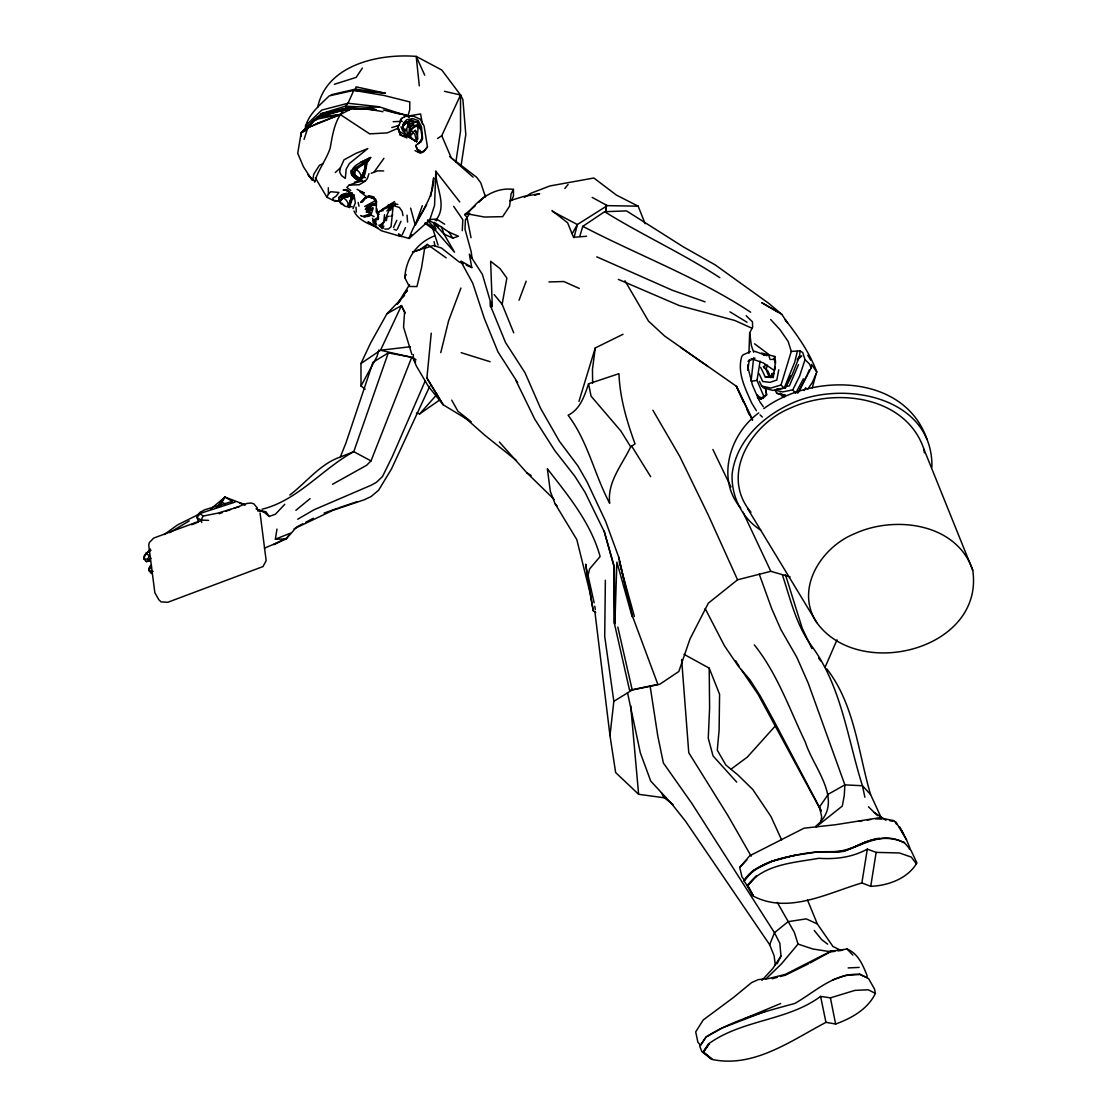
<?xml version="1.0" encoding="UTF-8"?>
<svg xmlns="http://www.w3.org/2000/svg" width="1118" height="1118" viewBox="0 0 1118 1118"><rect width="100%" height="100%" fill="white"/><g stroke="black" fill="none" stroke-linecap="round" stroke-linejoin="round"><path stroke-width="1.5" d="M354.867 174.45L354.867 171.487M352.296 193.121L342.387 194.811L339.229 197.593L339.453 201.897M353.707 198.878L353.749 194.504M350.297 202.707L351.974 195.482L351.932 198.641L348.523 206.76L347.852 206.397L351.345 198.892M605.369 580.256L604.712 636.394L613.838 701.349L609.981 735.616L615.641 772.552L638.616 794.297L665.657 797.972M490.383 306.625L490.453 301.692L482.375 274.357L469.364 254.163L471.712 267.202L461.049 261.123L461.538 262.674L472.76 283.203L484.36 318.504L497.943 351.849L517.606 382.51M210.673 509.053L224.97 497.077L232.474 501.339L204.538 509.85L200.15 512.365L197.131 517.774L198.459 521.743M355.999 207.123L356.321 212.057M419.683 128.668L416.902 122.002L411.382 120.73L406.547 122.281L403.263 125.118L406.114 122.267L409.649 124.685L408.685 136.787L412.179 139.163L411.396 137.584M416.05 359.856L413.283 357.788L413.408 354.518M369.178 159.916L370.561 157.582C364.077 161.621 349.752 164.863 351.667 175.009L352.086 175.526M462.265 230.685L462.81 219.757L453.67 206.341M459.75 201.953L435.824 171.236L434.567 205.391L429.773 219.939L409.104 238.469L398.19 235.395M747.76 370.128L748.11 364.342M357.089 168.245L354.224 171.837L353.679 175.009L360.387 179.621L364.161 173.108L365.879 162.417L368.758 159.497L366.816 162.096L363.266 163.787M304.976 131.016C305.941 116.048 319.357 105.651 329.223 95.896L353.833 90.348L385.193 93.157L356.055 86.855L355.384 89.147L331.249 94.75M870.726 886.336L876.149 852.377L867.33 849.135C852.335 857.296 835.789 859.504 818.907 858.289C794.171 862.719 763.594 864.046 747.229 885.722L752.68 895.798C787.924 914.706 827.222 893.184 861.866 882.954L870.726 886.336C888.279 885.61 907.62 878.65 916.928 862.928L911.002 850.365L904.071 842.259M746.125 315.695L752.47 321.844L752.638 327.211L749.661 332.898L748.934 353.176M276.957 529.066L275.391 539.155L286.054 539.016L296.675 527.039L302.768 523.825M372.923 207.403L368.479 211.763L367.263 211.512L366.397 208.2M797.735 393.117L811.263 367.738L811.542 364.44L816.825 372.042L812.534 382.132L807.881 388.966M220.749 505.839L221.126 501.521L224.97 497.077L242.886 503.939M384.941 229.106L388.589 228.966L391.076 226.605L393.201 205.516L395.171 203.085M451.728 400.16L457.947 411.256L471.195 421.793L443.203 404.8L426.908 378.08L431.241 333.178M200.15 512.365L197.411 515.105L197.131 517.774L201.17 520.066L208.563 520.387M355.706 170.635L357.243 167.98L354.532 171.361L354.196 174.422L360.737 179.341L355.622 177.846L358.64 179.397M384.536 214.698L383.754 221.895L379.463 225.808M774.858 369.848L775.249 366.592M759.429 381.364L761.637 386.003L770.749 388.072L781.021 385.011L791.292 351.415L800.097 350.884L799.426 356.544L792.285 374.502L785.395 388.03L776.423 389.134M348.523 207.389L351.974 195.482M821.059 821.185L821.646 816.503L819.396 807.126L773.908 720.789L760.31 696.011L749.912 679.772L738.299 666.174L724.422 645.743L705.165 608.555M623.019 334.296L595.251 347.95L592.456 369.429L592.652 383.167M760.589 367.263L765.439 377.283L773.279 377.311L775.515 361.533L774.774 356.474L761.665 353.064L763.999 355.496M343.617 204.692L340.557 203.63L340.333 200.891L342.555 198.026L352.953 195.371L351.639 196.111L348.299 207.096L348.047 205.642M386.451 220.637L386.982 216.668L389.162 216.305M747.858 370.03L749.27 359.689M757.417 397.645L760.981 399.084L763.748 396.093L756.998 380.427L760.114 361.072M861.866 882.954L867.33 849.135M412.877 116.23L405.582 115.923L401.6 118.494L398.888 125.663L397.393 126.194L400.37 135.068L406.924 137.947M455.92 161.817L460.546 130.96L460.532 95.002L441.792 70.015L416.203 56.403C378.75 53.371 326.414 64.858 317.652 107.412M461.007 166.163L465.815 134.495L462.88 99.544L460.532 95.002L444.475 91.313M430.709 196.307L433.644 177.86C433.896 200.891 415.449 217.87 409.104 238.469L411.829 234.822M446.208 257.867L427.286 244.367L424.7 248.028L421.528 267.789L416.93 286.585L409.244 286.446L404.758 277.613C406.058 258.537 416.609 242.941 434.539 235.898M351.751 174.534C354.574 178.866 366.243 185.364 352.687 175.805L353.134 172.829L356.139 169.489L367.808 160.796L366.816 162.096M364.678 206.495L375.201 200.793L375.48 199.186L369.401 196.223L366.424 197.131L362.4 202.051M340.431 167.798L339.648 172.13L341.563 175.582L345.322 178.447L346.175 169.139L349.417 163.494L367.794 148.582L355.845 153.404L344.009 159.832L340.431 167.798L335.204 172.605M513.707 332.801L502.136 304.25L506.873 278.061L500.026 268.599L490.634 261.291L492.297 306.667M753.658 357.774L751.086 381.196L756.998 380.427M363.07 173.038L361.24 178.712L365.768 167.337L365.879 162.417L361.366 165.52M778.757 369.765L776.842 380.022L770.036 382.356L762.714 381.517L759.122 373.747M418.328 120.632L412.556 118.578L406.77 119.724L403.542 122.938L402.592 127.48L402.829 128.388L403.71 125.034L406.547 122.281L411.34 120.954L416.832 122.197L418.328 120.632L421.486 126.963L422.59 138.52L420.885 141.539L415.714 145.536L417.545 149.826L420.773 152.272L424.169 150.93L427.453 146.905L424.099 126.041L420.312 119.277L413.255 116.076L405.932 116.398M390.769 210.142L392.083 206.564M417.349 121.331C420.787 127.312 422.786 134.593 421.276 141.441L419.697 142.601L421.514 140.63M816.028 374.055L812.241 387.932M146.011 552.893L143.845 558.818L146.276 561.571L149.491 560.957L148.107 559.293L143.845 558.818L143.956 556.219L150.231 548.994M375.48 199.186L376.486 201.45L376.165 212.057M418.076 123.805L417.098 125.384L411.019 128.668L409.258 127.382L413.898 123.162L408.336 123.86L407.791 126.292L409.649 124.685M797.33 351.345L794.716 362.19L784.193 388.114L772.79 390.42L763.398 387.792L761.637 386.003M402.201 234.794L405.443 227.667M593.239 610.805L587.649 577.042L589.633 568.922L600.1 556.554C590.919 522.889 568.279 495.693 547.345 468.763L550.349 491.487L555.087 503.743L576.79 539.575L589.787 591.869L593.239 610.805L595.712 612.426M440.771 352.659L448.611 320.754L460.923 288.039M342.625 110.025L317.512 117.069L301.105 133.07L297.723 153.292L303.397 166.68L311.838 179.816M573.995 237.715L577.363 224.55L607.298 205.642L638.168 206.173L645.128 223.712M875.394 993.399L874.472 988.941L868.546 978.557L859.7 974.351C834.321 972.772 815.343 991.708 794.856 1003.447C764.307 1011.72 733.115 1019.854 706.045 1036.945L699.798 1046.406L701.824 1051.563L711.411 1059.277C753.155 1068.612 790.817 1040.858 825.95 1022.355L835.621 1024.018C851.441 1018.414 867.903 1009.051 875.394 993.399L868.239 989.779L854.949 990.38L830.408 997.843L820.598 996.404C787.282 1021.139 742.296 1019.35 708.491 1043.919L702.956 1052.178M764.293 368.171L765.201 364.817M314.675 182.164C317.875 170.104 326.135 160.14 330.159 148.233C332.563 134.747 334.562 120.017 344.302 109.564L349.291 109.816M770.903 377.702L772.021 373.733L773.46 373.258M360.024 180.823L359.381 178.195L356.684 176.951L357.508 176.84M422.422 124.014L420.592 113.952L407.93 116.09L404.604 115.503L407.93 116.09L409.747 109.732L409.789 101.906L384.061 95.477L353.833 90.348L348.005 103.247L345.462 106.154L321.271 113.673L302.321 131.575M378.904 349.948L377.046 356.432L361.016 385.976L365.139 389.134M342.276 195.301L342.192 197.201M365.586 167.197L360.387 179.621M775.626 363.35L773.977 359.199L774.774 356.474M353.651 194.811L349.403 207.613L348.62 205.922M909.409 849.205L909.828 847.807L906.46 839.632L895.979 822.065M579.781 236.345L582.785 226.339L604.628 211.707L626.513 210.897L683.294 246.854L715.227 264.91L768.709 303.327L781.748 314.284L787.491 322.822L785.046 319.455C797.665 335.554 809.712 352.785 816.825 372.042M578.956 401.376L595.251 347.95M766.235 368.996L767.465 365.153M304.082 139.359L307.827 127.745L314.018 119.724L340.249 114.525L350.968 109.061M368.968 173.667L367.347 178.6L365.279 181.116L359.297 184.749L349.179 185.071L346.859 187.391L350.759 190.493M800.097 350.884L802.752 352.589L805.016 359.675L799.566 376.193L792.774 389.847L782.726 391.901L775.04 390.224L776.842 393.312L784.64 395.199M389.902 209.793L392.166 204.426L393.843 203.7L397.812 204.426M410.096 356.894L388.281 352.897L353.763 451.658C322.445 468.694 297.612 500.543 262.073 509.221M396.778 220.302L393.508 227.471M332.535 484.29L366.606 465.284L371.008 460.923L411.773 357.201L414.596 359.185M410.627 208.13L415.239 225.025L422.311 205.712M397.309 229.316L400.999 221.238M588.557 383.809C584.532 395.73 580.284 409.272 568.112 415.239C587.998 441.596 594.357 474.521 609.687 503.31C607.088 481.76 622.111 465.004 630.692 446.809L635.038 443.916C626.835 421.318 619.819 397.826 618.967 373.664L588.557 383.809L591.073 396.163L620.825 430.947L630.692 446.809M519.045 300.239L526.173 281.149M421.835 138.688L419.278 142.825M349.682 203.602L351.164 199.815M289.814 494.994C306.528 482.375 320.181 463.83 340.319 457.038L345.923 443.035L372.993 362.274L388.281 352.897M798.518 364.594L789.35 385.934L786.024 386.395M775.347 965.281L774.117 955.764L769.673 944.724L774.481 932.705L788.12 921.665L806.246 918.87L817.328 923.957L832.547 945.884M403.458 124.517L404.087 122.966L402.592 127.48L404.716 131.98M511.555 200.653L513.469 195.999L513.455 189.389C494.296 186.902 478.294 199.297 467.492 213.873L464.669 214.586L466.989 217.269L471.027 237.743M808.035 373.035L809.348 369.848M362.4 176.616L363.979 172.871M825.182 667.013L837.019 639.845M425.133 381.098L392.432 456.326L382.482 476.548L376.403 482.333L371.176 485.212L313.948 509.808L297.723 519.227M385.081 220.176L386.073 217.968M786.848 384.201L790.552 375.955M409.929 131.072L411.019 128.668L409.943 136.689L409.02 133.433L412.179 139.163M404.758 277.613L406.155 274.525M437.585 138.478L441.764 135.711L460.532 95.002M798.839 391.817L807.378 374.628M361.016 385.976L360.96 363.518L370.575 343.086L386.926 313.767L404.562 295.473M429.717 386.325L391.468 469.001L378.611 490.229L371.106 496.546L364.3 499.746L332.759 510.409L294.034 528.856M338.866 201.324L334.198 200.877L326.931 197.271L328.426 194.113L330.718 191.723L338.922 192.464L336.085 196.195L332.898 198.235L332.717 200.08L340.096 201.478M239.42 506.622L217.647 513.176L203.057 516.069L201.17 520.066L201.799 522.511M408.336 123.86L406.589 129.339L407.176 132.483L408.685 136.787L411.983 138.967M777.094 963.8L780.951 956.128L779.861 943.34L774.481 932.705L691.762 803.283L663.393 763.021L657.761 735.882L650.215 686.69M409.258 127.382L413.506 125.272L417.098 125.384L418.02 129.227L416.637 141.609L408.685 136.787L400.37 135.068L400.789 134.244M376.486 201.45L375.648 203.099L367.822 205.768L365.32 209.29M374.935 223.712L373.342 221.979L378.597 218.443M803.367 378.82L795.625 393.326L792.774 389.847M366.271 209.779L367.836 210.282L369.974 208.549L371.917 204.943M513.455 189.389L511.08 193.833L509.64 206.117L502.653 216.654L484.513 217.046L467.492 213.873M415.239 225.025L426.615 204.734M370.365 214.894L364.594 217.185L362.162 216.207M409.565 284.629L397.239 304.208L400.524 300.49M572.192 233.648L577.363 224.55L552.46 211.414M804.205 390.475L805.826 387.653M153.124 571.466L149.113 570.697L148.987 568.363L150.734 565.359L149.113 570.697L151.447 573.632M360.625 162.278L370.561 157.582L366.62 162.208L361.352 165.282L364.873 163.549M417.839 139.107L417.447 134.873L415.365 130.401L412.835 132.301L411.564 134.998L409.384 132.273L413.185 127.843L417.098 125.384M219.757 505.727L224.97 497.077L216.515 507.53M747.229 885.722L744.001 880.9C749.954 870.279 760.967 865.961 771.546 861.307C791.041 855.494 811.207 850.896 831.68 851.804C856.164 852.307 878.706 828.48 903.554 842.609M379.924 226.311L382.831 224.872M780.951 956.128L772.72 968.635L761.889 980.402M362.372 68.072L356.153 77.394L334.338 84.283M369.751 158.127C364.202 164.22 367.99 175.889 360.178 180.291M373.146 204.203L375.69 205.335L372.308 205.279L368.661 206.942L366.76 209.653L366.369 212.336L368.535 212.322L373.119 208.605L371.26 213.845L363.895 215.942L371.218 215.131L374.083 216.599M371.204 173.234L373.915 172.298L383.949 158.323M469.728 213.482L465.423 219.911L465.004 229.26L471.167 251.648L472.075 258.356M427.453 146.905L423.554 151.866L420.368 153.208L415.03 150.65M400.216 120.269L401.6 118.494M407.287 290.331L404.073 294.355L407.413 290.484M341.353 200.038L343.436 197.439L347.586 196.027L344.4 197.397M564.814 188.523L568.098 184.484M353.008 208.661L355.328 202.931L354.434 197.313M797.427 358.976L799.426 356.544L801.732 356.041L797.176 359.954M816.28 852.07C791.278 856.164 760.841 858.484 744.546 880.383L741.989 876.987L739.725 867.442L749.689 855.787L804.121 828.172L835.425 824.749L879.419 817.747L894.218 820.738L896.734 824.455M815.749 826.23C845.907 801.969 813.625 768.751 805.351 742.142C789.532 709.231 777.373 673.707 754.315 644.89M777.248 902.352L794.339 932.37L798.042 944.081L781.454 963.884L765.718 979.144M341.661 199.563L343.911 196.978M744.001 880.9L752.875 870.754M416.441 413.059L419.711 413.856L437.054 394.333M775.249 726.043L747.285 757.138L730.948 769.24M386.912 210.967L391.09 206.467L395.171 204.957M361.03 178.726L359.367 179.159L359.828 180.305L358.64 180.096M284.769 504.302L275.391 514.266L269.103 516.446L263.778 511.89L256.036 508.788M303.439 131.952L317.512 117.069L340.249 114.525L369.681 133.88L387.317 132.888L397.896 128.304M739.725 867.442L746.866 859.938M381.979 225.011C387.024 219.38 386.646 210.575 393.201 205.516L399.419 207.487L402.187 211.47L402.969 215.662M478.77 202.372L485.897 195.329M404.646 116.845L405.582 115.923M301.119 136.354L301.105 133.07L317.512 117.069L347.279 107.985L376.165 109.76L369.89 107.37L345.462 106.154M351.527 195.678L352.31 194.923L342.052 196.097L339.201 198.85L339.662 200.038M305.312 125.971L321.746 110.095L348.005 103.247L379.086 106.755L407.93 116.09M758.731 412.905C729.83 433.868 715.813 478.965 740.745 508.033M304.669 130.792L310.832 124.992M315.765 120.339L319.469 116.859M757.347 394.808L760.981 399.084L763.356 397.91L766.613 394.864L765.774 388.435M338.698 197.537L341.884 194.63L346.929 193.176M354.532 171.361L357.369 168.916M353.092 195.818L347.097 196.558L351.122 195.888M464.669 214.586L475.206 205.88M295.879 510.311L310.049 498.656M790.105 576.888L770.819 571.326L737.559 579.795L708.365 603.133L690.002 638.951L678.822 671.499L659.648 684.328L632.229 689.988L613.838 701.349M377.996 219.603L377.521 212.825L382.594 209.527L391.09 206.467L391.929 207.361M418.174 143.649L420.885 141.539M164.206 534.53L177.594 524.887L199.144 514.168M382.691 209.108L394.57 201.603M816.098 826.901L842.273 806.092L844.272 795.597L844.873 784.878L808.202 683.084L796.841 657.314L780.909 629.616L771.658 608.513L759.206 574.065M169.643 532.643L189.235 520.918M427.286 244.367L419.893 249.691L412.458 252.123L424.7 248.028M151 550.21L145.801 553.941L149.127 555.213L148.107 559.293L151.07 558.245M419.711 413.856L439.402 400.188M376.724 224.858L373.342 221.979L373.216 220.47L378.681 216.878M360.96 363.518L380.539 350.241L410.404 346.748M369.485 207.054L367.598 208.283L368.479 211.763M382.594 209.527L377.521 212.825L378.233 217.353L376.85 208.773M390.825 216.207L392.753 214.991M524.342 197.383L531.148 193.162L549.846 185.965L593.84 178.014L616.381 195.063L638.168 206.173M763.79 408.629C812.409 372.657 904.224 373.524 926.976 439.29M148.987 568.363L151.531 566.896M264.407 548.183L286.054 539.016L290.345 533.23L275.391 539.155M347.852 206.397L349.151 205.656M386.926 313.767L401.446 305.605L405.275 313.012M367.654 160.489L354.867 168.119L351.569 171.725L352.254 172.438M810.033 962.975L830.185 951.963L834.88 951.32M305.815 522.218L313.431 518.207M365.907 197.942L369.401 196.223L371.665 198.152L369.15 195.86L365.81 198.138L369.15 195.86M286.194 538.261L273.756 544.62L281.149 540.86M403.836 123.944L411.885 119.961M354.42 182.164L362.05 180.585L349.179 185.071M808.594 963.758L785.409 975.162L780.476 976.489M753.784 870.139L771.937 861.405L794.549 855.312M383.949 226.129L382.328 226.884L383.726 228.226M866.674 841.561L843.936 851.371L816.056 852.028M323.312 163.48L319.385 165.296L313.809 174.156L312.649 180.068L315.206 181.242M855.284 846.717C870.07 838.514 888.475 834.964 904.238 842.595M780.699 1003.531L743.694 1018.945M750.43 351.583L743.023 354.881L741.779 356.502C736.93 372.56 745.273 388.295 751.492 402.69L756.369 410.683M748.012 361.31L755.013 358.193M763.748 396.093L766.613 394.864L765.397 388.91M373.915 172.298L377.535 170.858L383.67 170.928M367.473 216.626L371.218 215.131L370.198 213.161M340.319 457.038L353.763 451.658L371.008 460.923M191.625 524.719L197.788 522.302M357.117 501.675L339.299 507.642M403.71 125.034L407.315 122.617L410.586 121.555L412.752 122.03M201.198 520.457L153.725 538.079L149.323 542.551L148.736 545.053L154.843 592.68L158.812 599.737L161.16 601.917L167.882 602.253L262.982 566.574L266.168 560.635L260.061 512.994M219.198 513.763L222.468 512.547M225.738 511.331L230.657 509.501M233.928 508.285L247.022 503.421L251.187 503.044L253.744 503.771L257.392 508.075M324.094 513.092L337.776 508.187M765.718 1011.161L722.06 1028.057L706.143 1037.029L700.357 1045.358L697.856 1042.046L695.703 1031.914L703.222 1019.951L733.464 997.508L751.562 982.61L758.284 979.606L768.611 978.571L785.311 974.379L830.73 951.264L847.067 949.042C858.275 953.584 862.914 965.267 867.107 975.665L866.855 977.593L859.504 973.988M832.63 979.927L845.683 975.413L859.043 974.533M425.553 222.608L435.782 229.036L433.574 222.845L443.986 234.053L452.762 238.162L458.45 236.233L448.961 232.139L434.301 222.342L438.41 227.052L433.574 222.845L427.761 219.953M534.795 195.231L539.645 193.68L523.699 196.433L509.71 200.765M391.803 127.564L399.322 125.3M406.114 122.267L411.354 120.451M424.91 248.266L433.337 245.499L441.498 248.042L458.967 261.808L463.313 263.792M321.718 115.112L347.279 107.985L376.165 109.76M373.496 222.594L376.179 221.853L373.342 221.979L376.067 223.824L375.033 223.754M365.279 181.116L359.032 181.465L355.147 178.153M765.439 377.283L773.265 376.319L773.279 377.311M772.259 978.711L777.192 977.384M320.992 116.188L345.853 109.634M235.101 502.108L200.122 513.428L203.057 516.069M197.411 515.105L200.192 514.378M146.276 561.571L149.616 560.705M369.038 213.426L370.337 213.091M879.391 838.262C862.635 840.135 849.275 853.928 831.834 851.888M321.271 113.673L347.279 107.985M345.644 190.06L347.027 189.808L343.086 190.144L345.644 190.06L349.766 192.673M347.88 194.099L352.282 193.302M837.997 950.887L842.692 950.23M859.099 821.101L862.383 820.654M867.302 819.983L870.573 819.536M875.492 818.865L881.906 819.061M257.657 510.94L265.888 511.625L269.103 516.446M388.212 204.873L392.166 204.426L388.994 206.285L391.09 206.467M771.448 359.465L773.977 359.199M586.615 236.275L573.52 237.282L567.623 222.803L551.929 210.533M774.369 373.566L772.021 373.733L773.223 377.632M380.931 210.841L383.181 210.673M785.395 388.03L784.193 388.114L781.021 385.011M369.89 107.37L379.086 106.755M429.55 219.491L436.677 219.114L444.671 224.215M848.143 967.936L859.169 967.405M393.145 121.694L402.284 121.345M548.91 281.946L563.807 281.526L579.264 288.444M834.168 951.194L827.739 951.306L812.856 949L798.042 944.081M404.478 129.339L406.589 129.339L404.772 131.197L403.193 127.745M876.149 852.377L899.445 852.964L911.324 857.101L916.439 864.018M352.226 206.718L348.998 206.592M345.071 108.739L369.583 109.326L382.915 111.688M776.842 393.312L785.521 395.213M418.216 151.964L420.773 152.272L419.907 150.385L417.545 149.826L415.714 145.536M355.384 89.147L385.193 93.157M759.933 397.337L763.356 397.91M368.828 196.433L372.476 197.173L375.201 200.793M889.76 820.654L892.891 821.283M391.831 111.884L406.617 115.126L409.132 117.32M401.362 236.611L381.392 230.755L368.06 221.769L376.64 226.87M413.283 357.788L380.539 350.241L401.446 305.605L404.562 312.257L403.556 327.169L411.871 354.476M383.432 109.997L399.937 114.106M365.46 177.72L362.567 176.854M239.573 503.058L245.387 504.819L240.049 503.184M380.358 225.207L382.272 225.808M461.161 352.687L490.131 361.715M374.32 197.187L371.246 196.223L366.383 196.572L359.982 191.751L364.3 192.981L357.075 189.389M377.535 213.734L379.24 214.265M785.311 395.618L780.713 394.165L781.831 395.744L784.878 396.792M705.081 301.846L672.309 290.233L596.802 256.847M754.315 351.178L766.976 355.664M751.128 358.599L763.412 362.959L774.508 370.659M257.35 509.445L263.778 511.89M394.053 229.302L396.331 230.21M618.366 279.388L679.213 305.535L734.75 320.461L751.841 328.175M377.996 227.932C369.331 224.019 358.039 220.344 353.987 210.981M466.206 265.106L471.992 267.747M582.785 226.339C638.406 255.365 698.177 277.543 750.667 312.215M833.148 946.597L839.073 949.475M411.815 138.604L416.637 141.609L414.89 134.551L411.522 130.624M360.555 215.536L361.827 216.207M413.087 139.694L416.637 141.609L413.66 139.974M434.944 219.841L436.579 220.721L436.677 219.114C447.284 204.65 435.377 187.111 435.824 171.236M592.163 197.397L607.298 205.642M684.104 654.379L709.203 668.145L719.587 694.25L719.112 730.068L717.281 750.192L725.861 765.033L737.838 774.886L752.805 789.518L770.903 816.42L781.622 839.856M604.628 211.707C642.235 235.115 682.763 253.423 719.824 277.669M777.625 311.852L761.707 302.671L781.748 314.284M360.499 178.866L359.381 178.195L360.737 179.341M868.462 806.763L874.22 812.451L885.973 820.291M760.673 530.114C741.975 518.207 731.074 496.126 732.136 474.032C736.063 442.099 761.078 417.894 788.987 404.618C840.862 378.876 933.418 395.842 931.895 467.156M729.942 311.852L747.048 322.25M398.511 233.83L401.39 235.618M221.126 501.521L224.984 503.925M355.412 169.028L356.139 169.489M499.383 442.029L526.802 472.732L531.176 475.527M345.881 189.431L353.693 195.832M847.067 949.042L852.88 955.135M624.962 280.73L648.552 321.187L664.651 336.043L736.385 386.269L752.47 420.41M680.569 347.377L708.029 366.536M754.552 343.799L768.373 354.113L770.176 359.605M424.854 223.139L434.399 230.084M827.697 944.179L821.646 939.623L814.225 930.428M672.966 804.541L663.91 797.4L661.437 792.788M516.502 460.602L484.667 435.112L462.223 415.211M348.215 190.815L354.21 195.902M762.294 416.972L760.072 414.904M359.032 181.465L351.807 174.156L351.541 170.593M473.096 177.133L449.618 156.52L476.603 177.245L480.698 182.653L485.478 196.894M406.617 115.126L408.727 117.069M874.22 812.451L877.7 815.707M805.016 359.675L809.236 363.727L811.263 367.738M526.802 472.732L554.235 499.508M765.578 368.744L768.01 371.218L770.386 376.724M427.495 220.456L435.782 229.036M378.96 225.151L382.216 228.673M881.012 817.244L870.545 794.465L862.439 785.744C847.528 738.816 841.63 686.718 811.738 646.12C796.24 625.214 790.468 599.304 782.432 575.015M770.665 319.524L780.071 329.726L788.148 341.437L791.292 351.415M747.565 508.536L816.727 622.53C859.169 681.533 984.553 649.6 972.744 570.25L924.027 449.408C906.153 396.065 835.901 387.01 790.328 408.126C751.394 423.806 719.489 475.122 750.975 512.24M435.475 230.364L454.523 252.207L443.986 234.053L441.456 226.563M555.087 503.743L557.295 506.3M736.678 782.097L713.046 755.936L708.253 738.16L709.609 707.82L709.203 668.145M494.17 294.621L502.136 304.25M763.37 366.369L766.319 370.086L768.891 376.333M826.803 668.899C854.655 704.647 858.163 752.274 870.545 794.465M763.315 406.714L759.639 401.474M354.057 177.566L351.332 173.919L351.08 170.425M818.655 658.125L820.584 660.85M769.673 944.724L685.488 821.157L671.429 803.465L650.718 781.049L640.321 752.777L627.519 692.629M780.071 393.019L781.831 395.744M448.961 232.139L452.762 238.162M735.686 660.85L739.347 666.635M741.164 669.528L758.032 694.236L821.255 811.137M415.589 362.036L412.863 357.69L416.371 366.047L428.334 386.297L443.203 404.8L426.908 378.08M631.642 446.026L650.662 476.673M326.931 197.271L315.332 177.86M807.825 355.3L810.76 360.164M900.954 829.5L903.624 833.986M652.87 410.208L679.814 456.521L708.295 515.091L737.559 579.795M902.813 832.658L899.417 826.775L906.46 839.632M751.184 856.206L727.972 815.651L688.772 752.749L681.631 659.466M820.891 810.005L819.396 807.126L828.34 794.185L844.873 784.878L862.439 785.744L864.899 797.218M752.554 419.543L736.385 386.269L743.512 401.963M712.893 449.492L730.948 487.001M811.906 648.58L802.207 628.19L785.395 574.498M742.939 512.016L770.819 571.326M972.744 570.25C956.952 523.07 894.819 515.077 854.529 533.747C821.199 547.093 794.493 588.92 816.727 622.53M747.076 409.803L749.214 414.499M424.714 75.158L416.203 56.403L419.292 85.82M359.004 206.201L358.123 202.456M759.206 400.551L752.442 385.123L748.096 368.088M400.985 126.781L402.746 130.806L408.685 136.787L399.517 131.463L398.134 127.27M441.764 135.711L451.141 157.582M807.503 899.99L817.328 923.957M516.055 380.763L534.739 419.138L554.78 450.582L574.778 476.17L585.021 492.241L604.349 531.902L614.159 567.078L614.355 623.257L629.574 690.281L657.859 684.398L632.299 615.725L618.687 557.057L605.649 521.435L587.006 481.774L577.964 465.982L559.447 441.331L540.679 408.545L525.083 372.895L505.49 342.443L490.634 306.15L490.453 301.692M351.359 195.79L351.988 197.509M398.287 129.311L400.37 135.068M753.672 352.254L751.394 345.644L749.661 332.898M415.365 130.401L416.693 134.426M432.61 228.058L438.088 245.163M835.621 1024.018L830.408 997.843M372.532 218.248L373.216 220.47M604.139 531.12L614.299 566.826L614.746 611.756M619.204 561.809L634.409 616.507M825.95 1022.355L820.598 996.404M587.369 572.5L594.133 602.812M434.036 241.586L435.14 246.309M617.821 627.086L632.229 689.988M618.687 557.057L632.173 616.703L616.884 562.102L614.872 623.858L614.802 616.94M594.748 606.18L595.349 609.562M589.228 586.601L585.678 564.157L587.649 577.042M369.974 208.549L370.142 209.555M377.339 211.428L377.744 214.376M594.846 611.392L609.981 735.616M351.639 196.111L351.932 198.641M630.692 705.64L638.616 794.297M924.027 449.408L924.32 452.832M606.263 211.484L605.732 204.818L605.788 211.623M407.036 215.131L407.581 222.049M301.105 133.07L301.301 136.284M421.835 135.124L422.059 139.191M368.619 205.88L368.661 206.942M328.315 187.712L328.426 194.113M367.235 208.884L367.263 211.512M339.229 197.593L339.257 200.527M614.299 566.826L614.355 623.257M341.884 197.928A5.073 2.627 53.3 0 1 347.111 201.45A5.073 2.627 53.3 0 1 347.041 206.523A5.073 2.627 53.3 0 1 341.815 203.001M354.755 169.74A5.087 2.627 53.4 0 1 359.982 173.262A5.087 2.627 53.4 0 1 359.912 178.335A5.087 2.627 53.4 0 1 354.685 174.813M365.879 162.417L363.909 172.899L365.768 167.337L365.879 162.417M708.91 1044.086L703.362 1052.094L711.761 1058.9L703.362 1052.094L708.91 1044.086M366.383 196.572L360.834 202.372L366.383 196.572M756.089 876.205L747.649 885.596L753.099 895.364L747.649 885.596L756.089 876.205M370.561 157.582L361.98 162.487L370.561 157.582M317.638 123.218L307.827 127.745L340.249 114.525L317.638 123.218M312.649 180.068L308.205 174.841L312.649 180.068"/></g></svg>
